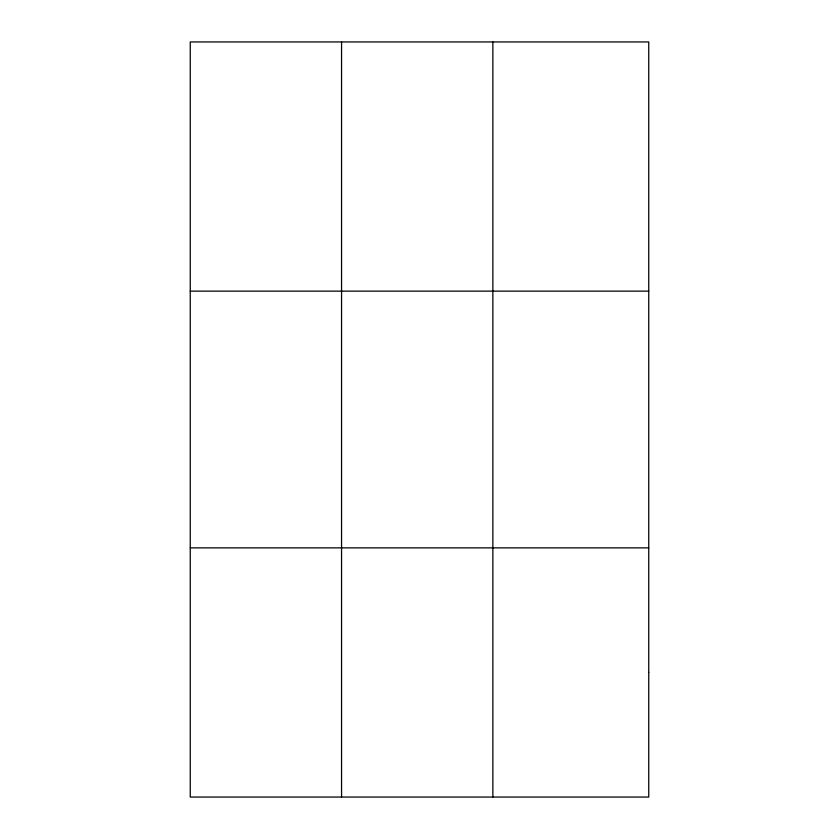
<?xml version="1.0" encoding="UTF-8"?>
<svg xmlns="http://www.w3.org/2000/svg" width="839" height="839" viewBox="0 0 839 839"><rect width="100%" height="100%" fill="white"/><g stroke="black" fill="none" stroke-linecap="round" stroke-linejoin="round"><path stroke-width="1.26" d="M341.557 41.95L341.557 797.05M492.86 41.95L492.86 797.05M190.254 291.133L648.746 291.133M190.254 547.867L648.746 547.867M648.746 672.459L648.746 797.05L190.254 797.05L190.254 41.95L648.746 41.95L648.746 672.459"/></g></svg>
